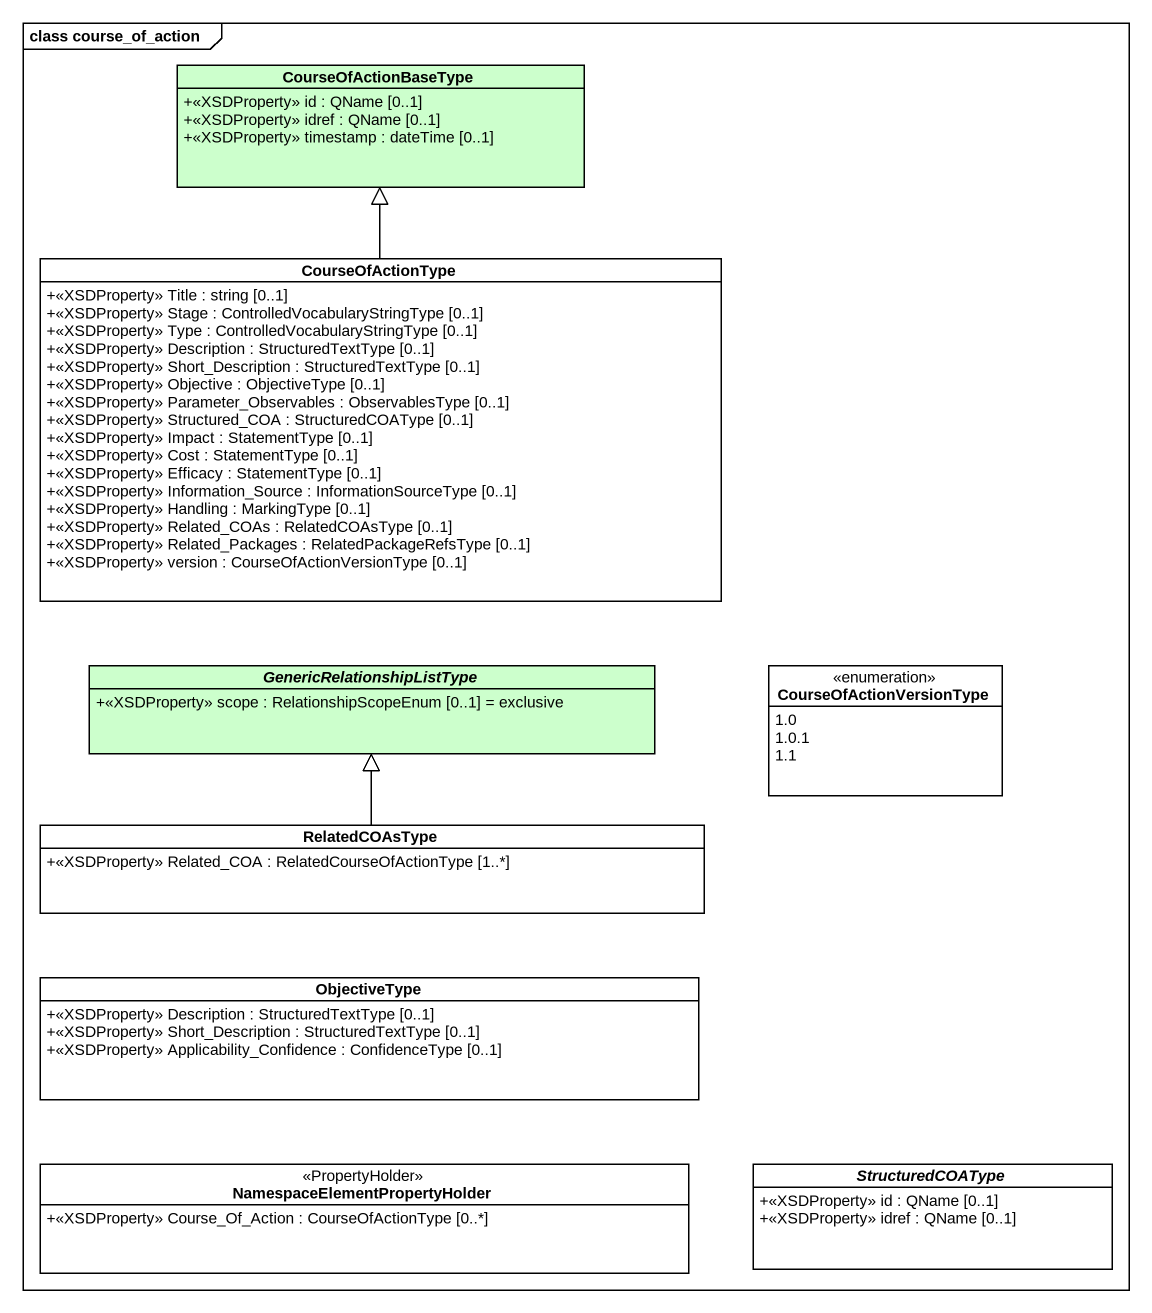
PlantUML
@startuml
mainframe class course_of_action
hide circle
hide empty members
skinparam classAttributeIconSize 0
class CourseOfActionBaseType #CCFFCC {
  +<<XSDProperty>> id : QName [0..1]
  +<<XSDProperty>> idref : QName [0..1]
  +<<XSDProperty>> timestamp : dateTime [0..1]
}
class CourseOfActionType {
  +<<XSDProperty>> Title : string [0..1]
  +<<XSDProperty>> Stage : ControlledVocabularyStringType [0..1]
  +<<XSDProperty>> Type : ControlledVocabularyStringType [0..1]
  +<<XSDProperty>> Description : StructuredTextType [0..1]
  +<<XSDProperty>> Short_Description : StructuredTextType [0..1]
  +<<XSDProperty>> Objective : ObjectiveType [0..1]
  +<<XSDProperty>> Parameter_Observables : ObservablesType [0..1]
  +<<XSDProperty>> Structured_COA : StructuredCOAType [0..1]
  +<<XSDProperty>> Impact : StatementType [0..1]
  +<<XSDProperty>> Cost : StatementType [0..1]
  +<<XSDProperty>> Efficacy : StatementType [0..1]
  +<<XSDProperty>> Information_Source : InformationSourceType [0..1]
  +<<XSDProperty>> Handling : MarkingType [0..1]
  +<<XSDProperty>> Related_COAs : RelatedCOAsType [0..1]
  +<<XSDProperty>> Related_Packages : RelatedPackageRefsType [0..1]
  +<<XSDProperty>> version : CourseOfActionVersionType [0..1]
}
abstract class GenericRelationshipListType #CCFFCC {
  +<<XSDProperty>> scope : RelationshipScopeEnum [0..1] = exclusive
}
enum CourseOfActionVersionType {
  1.0
  1.0.1
  1.1
}
class RelatedCOAsType {
  +<<XSDProperty>> Related_COA : RelatedCourseOfActionType [1..*]
}
class ObjectiveType {
  +<<XSDProperty>> Description : StructuredTextType [0..1]
  +<<XSDProperty>> Short_Description : StructuredTextType [0..1]
  +<<XSDProperty>> Applicability_Confidence : ConfidenceType [0..1]
}
class "NamespaceElementPropertyHolder" as NamespaceElementPropertyHold <<PropertyHolder>> {
  +<<XSDProperty>> Course_Of_Action : CourseOfActionType [0..*]
}
abstract class StructuredCOAType {
  +<<XSDProperty>> id : QName [0..1]
  +<<XSDProperty>> idref : QName [0..1]
}
CourseOfActionType -up-|> CourseOfActionBaseType
RelatedCOAsType -up-|> GenericRelationshipListType
@enduml
